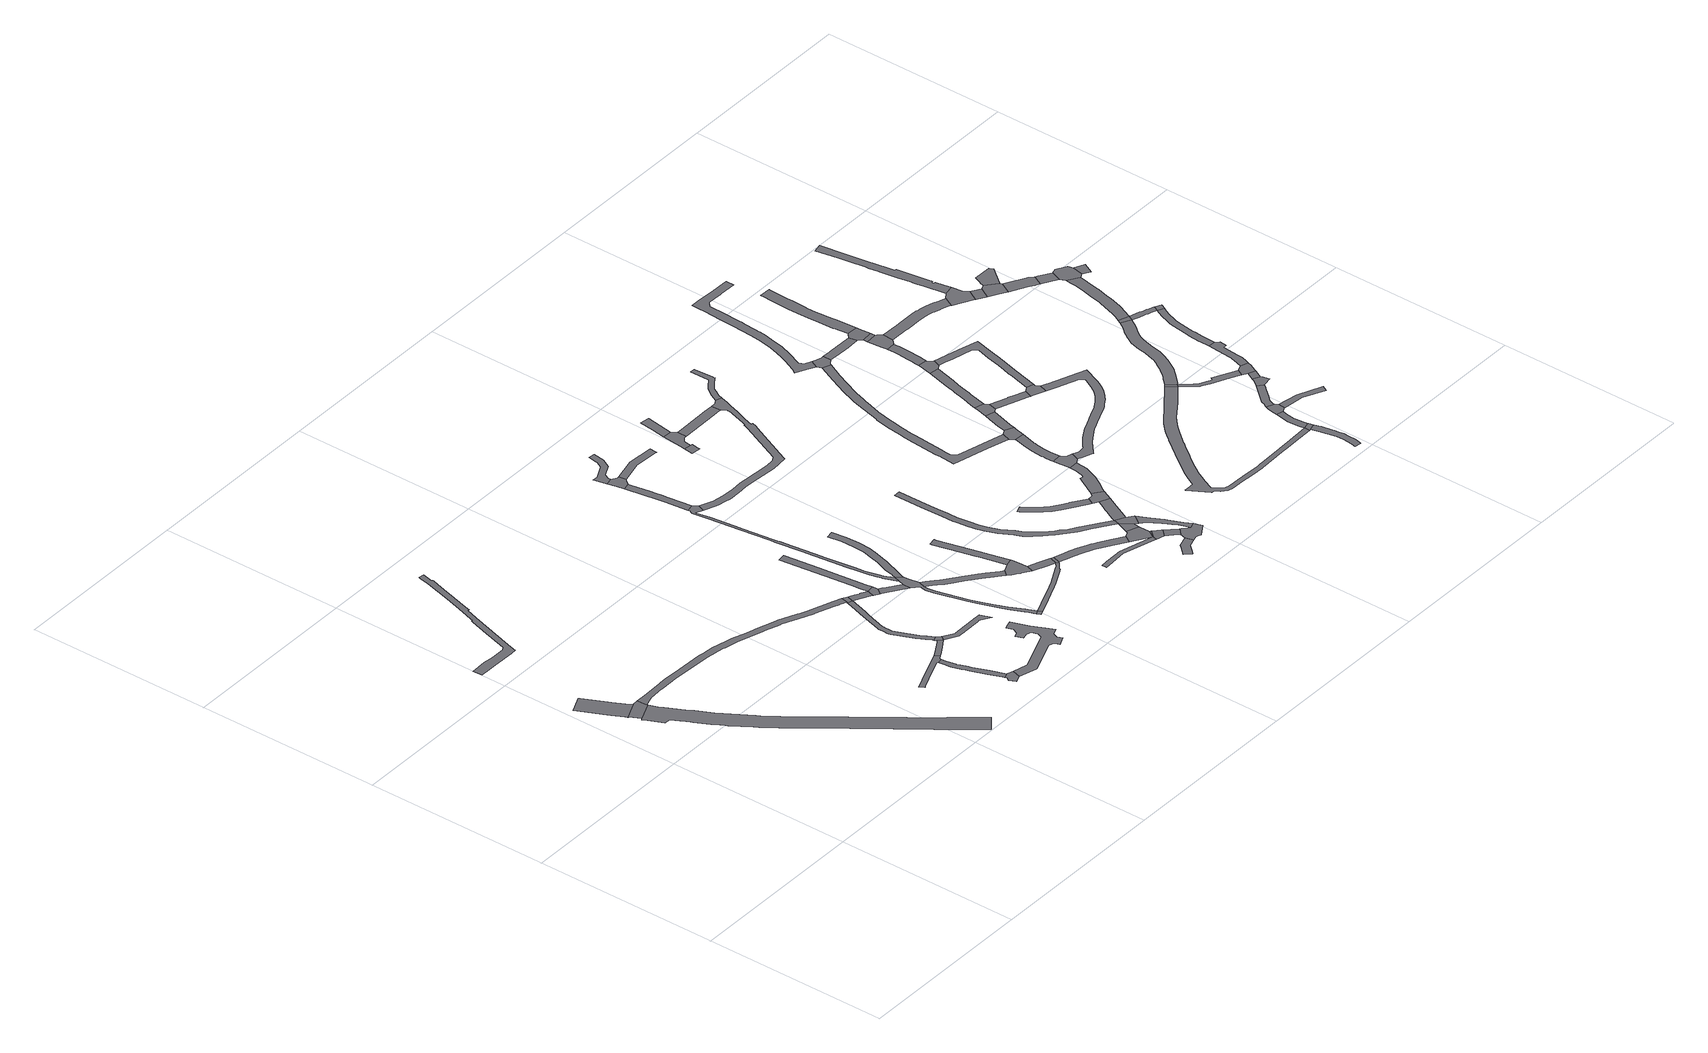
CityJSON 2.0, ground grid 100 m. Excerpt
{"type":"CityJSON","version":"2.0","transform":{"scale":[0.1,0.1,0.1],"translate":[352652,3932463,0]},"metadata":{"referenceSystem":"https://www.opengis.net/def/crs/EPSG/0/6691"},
"CityObjects":{
"road1":{"type":"Road","attributes":{"function":"3","RoadStructureAttribute.sectionType":"1"},"geometry":[{"type":"MultiSurface","lod":"1","boundaries":[[[0,1,2,3,4,5,6,7,8,9,10,11]]]}]},
"road2":{"type":"Road","geometry":[{"type":"MultiSurface","lod":"1","boundaries":[[[12,13,14,15,16,17,18,0,11]]]}]},
"road3":{"type":"Road","attributes":{"function":"3","RoadStructureAttribute.sectionType":"1"},"geometry":[{"type":"MultiSurface","lod":"1","boundaries":[[[19,20,21,22,23,24,25,26,27,28,29,30,31,32,33,34,35,36,37,38,39,40,41,42,15,14,43,44,45,46,47,48,49,50,51,52,53,54,55,56,57,58,59,60,61,62,63,64,65,66,67,68,69,70]]]}]},
"road4":{"type":"Road","attributes":{"RoadStructureAttribute.sectionType":"1"},"geometry":[{"type":"MultiSurface","lod":"1","boundaries":[[[71,72,73,74,75,76,77,78,79,80,81,82,83,84,85,86,87,88,89,90,91,92,93,94,95,96,97,98,99,100,101,102,103,104,105,106,107]]]}]},
"road5":{"type":"Road","attributes":{"RoadStructureAttribute.sectionType":"1"},"geometry":[{"type":"MultiSurface","lod":"1","boundaries":[[[108,109,110,111,112,113,114,115,116,117,118,119,120,121,122,123,124,125,126,127,128,129,130,131,17,16,132,133,134,135,136,137,138,139,140,141,142,143,144,145,146,147,148,149,150,151,152,153,154,155,156,157,158]]]}]},
"road6":{"type":"Road","attributes":{"RoadStructureAttribute.sectionType":"1"},"geometry":[{"type":"MultiSurface","lod":"1","boundaries":[[[159,160,161,162,163,164,165,166,167,168,169,170,171,172,173,174]]]}]},
"road7":{"type":"Road","attributes":{"RoadStructureAttribute.sectionType":"1"},"geometry":[{"type":"MultiSurface","lod":"1","boundaries":[[[173,175,176,177,178,179,180,181,182,183,184,185,186,187,188,189,190,191,174]]]}]},
"road8":{"type":"Road","geometry":[{"type":"MultiSurface","lod":"1","boundaries":[[[192,184,183,193,194,195,196,197]]]}]},
"road9":{"type":"Road","geometry":[{"type":"MultiSurface","lod":"1","boundaries":[[[198,199,200,161,160,201,202,203,204,205]]]}]},
"road10":{"type":"Road","geometry":[{"type":"MultiSurface","lod":"1","boundaries":[[[206,207,208,205,204,209]]]}]},
"road11":{"type":"Road","attributes":{"RoadStructureAttribute.sectionType":"1"},"geometry":[{"type":"MultiSurface","lod":"1","boundaries":[[[210,211,212,213,214,215,216,217,218,219,220,221,222,223,224,225,226,227,228,229,230,231,232,233,234,235,236,207,206,237,238,239,240,241,242,243,244,245,246,247,248,249,250,251,217,252,253,254]]]}]},
"road12":{"type":"Road","attributes":{"RoadStructureAttribute.sectionType":"1"},"geometry":[{"type":"MultiSurface","lod":"1","boundaries":[[[196,255,256,257,258,259,260,261,262,263,264,265,266,267,268,269,270,271,272,273,274,275,276,277,278,197]]]}]},
"road13":{"type":"Road","attributes":{"RoadStructureAttribute.sectionType":"1"},"geometry":[{"type":"MultiSurface","lod":"1","boundaries":[[[204,279,280,281,282,283,284,285,286,287,288,289,290,291,209]]]}]},
"road14":{"type":"Road","geometry":[{"type":"MultiSurface","lod":"1","boundaries":[[[216,108,158,218,217]]]}]},
"road15":{"type":"Road","geometry":[{"type":"MultiSurface","lod":"1","boundaries":[[[292,293,294,295,210,254]]]}]},
"road16":{"type":"Road","geometry":[{"type":"MultiSurface","lod":"1","boundaries":[[[296,297,298,299,300,301,294,293]]]}]},
"road17":{"type":"Road","attributes":{"RoadStructureAttribute.sectionType":"1"},"geometry":[{"type":"MultiSurface","lod":"1","boundaries":[[[295,302,303,304,305,306,307,308,309,310,311,210]]]}]},
"road18":{"type":"Road","geometry":[{"type":"MultiSurface","lod":"1","boundaries":[[[312,313,314,315,316,317]]]}]},
"road19":{"type":"Road","attributes":{"RoadStructureAttribute.sectionType":"1"},"geometry":[{"type":"MultiSurface","lod":"1","boundaries":[[[318,319,320,321,322,323,299,298,324,325,326,327,328,329,330,331,332,333,334,312,317,335,336,337,338,339,340,341,342,343,344,345,346]]]}]},
"road20":{"type":"Road","attributes":{"RoadStructureAttribute.sectionType":"1"},"geometry":[{"type":"MultiSurface","lod":"1","boundaries":[[[347,348,349,350,351,352,353,354,355,356,357,358,359,360,361,362,363,364,365,366,367,368,369,370,322,321,371,372,373,374,375,376,377,378,379,380,381,382,383,384,385,386,387,388,389,390,391,392,393,394,395]]]}]},
"road21":{"type":"Road","attributes":{"RoadStructureAttribute.sectionType":"1"},"geometry":[{"type":"MultiSurface","lod":"1","boundaries":[[[345,396,397,398,399,400,401,402,403,404,405,406,407,408,409,410,411,412,413,414,415,346]]]}]},
"road22":{"type":"Road","attributes":{"RoadStructureAttribute.sectionType":"1"},"geometry":[{"type":"MultiSurface","lod":"1","boundaries":[[[320,416,417,418,419,420,421,422,423,424,425,426,427,428,429,430,431,432,433,434,435,436,437,438,439,440,321]]]}]},
"road23":{"type":"Road","geometry":[{"type":"MultiSurface","lod":"1","boundaries":[[[441,442,443,348,347,444,445,446,447,448,449,450,451]]]}]},
"road24":{"type":"Road","attributes":{"RoadStructureAttribute.sectionType":"1"},"geometry":[{"type":"MultiSurface","lod":"1","boundaries":[[[452,453,454,455,456,317,316,457,458,459,460,461,462,463,464,465,466]]]}]},
"road25":{"type":"Road","geometry":[{"type":"MultiSurface","lod":"1","boundaries":[[[467,451,450,468,469,470,471,472,473]]]}]},
"road26":{"type":"Road","geometry":[{"type":"MultiSurface","lod":"1","boundaries":[[[474,475,476,477,478,479,480,406,405,481,482,483,484,485]]]}]},
"road27":{"type":"Road","attributes":{"RoadStructureAttribute.sectionType":"1"},"geometry":[{"type":"MultiSurface","lod":"1","boundaries":[[[472,486,487,488,489,490,491,492,493,494,495,496,497,498,473]]]}]},
"road28":{"type":"Road","attributes":{"RoadStructureAttribute.sectionType":"1"},"geometry":[{"type":"MultiSurface","lod":"1","boundaries":[[[499,500,501,502,503,504,505,506,507,508,509,480,479]]]}]},
"road29":{"type":"Road","attributes":{"RoadStructureAttribute.sectionType":"1"},"geometry":[{"type":"MultiSurface","lod":"1","boundaries":[[[510,511,512,474,485,513,466]]]}]},
"road30":{"type":"Road","attributes":{"RoadStructureAttribute.sectionType":"1"},"geometry":[{"type":"MultiSurface","lod":"1","boundaries":[[[514,515,516,517,518,519,470,469]]]}]},
"road31":{"type":"Road","geometry":[{"type":"MultiSurface","lod":"1","boundaries":[[[465,520,521,510,466]]]}]},
"road32":{"type":"Road","attributes":{"RoadStructureAttribute.sectionType":"1"},"geometry":[{"type":"MultiSurface","lod":"1","boundaries":[[[522,523,524,525,526,527,528,529,521,520,530,531,532,533,534,535,536,537,538,539,540]]]}]},
"road33":{"type":"Road","attributes":{"RoadStructureAttribute.sectionType":"1"},"geometry":[{"type":"MultiSurface","lod":"1","boundaries":[[[541,542,543,544,545,546,547,548,549,550]]]}]},
"road34":{"type":"Road","attributes":{"RoadStructureAttribute.sectionType":"1"},"geometry":[{"type":"MultiSurface","lod":"1","boundaries":[[[394,551,552,553,554,555,556,557,558,559,560,561,562,563,564,565,566,567,568,569,570,571,572,573,574,575,576,577,578,579,580,581,582,583,584,585,586,587,588,589,590,591,592,593,594,595,596,395]]]}]},
"road35":{"type":"Road","attributes":{"RoadStructureAttribute.sectionType":"1"},"geometry":[{"type":"MultiSurface","lod":"1","boundaries":[[[597,598,599,600,601,602]]]}]},
"road36":{"type":"Road","geometry":[{"type":"MultiSurface","lod":"1","boundaries":[[[603,604,605,606,602,601,607,608,609,610]]]}]},
"road37":{"type":"Road","attributes":{"RoadStructureAttribute.sectionType":"1"},"geometry":[{"type":"MultiSurface","lod":"1","boundaries":[[[611,612,613,614,615,616,617,618,619,620,621,622,623,624,625,626,627,628,629,630,631,632,633,634,635,636,637,638,639,640,641,642,643,644,645,646,647,648,649,650,651,652,653,654,655,656,657]]]}]},
"road38":{"type":"Road","attributes":{"RoadStructureAttribute.sectionType":"1"},"geometry":[{"type":"MultiSurface","lod":"1","boundaries":[[[658,659,660,605,604]]]}]},
"road39":{"type":"Road","geometry":[{"type":"MultiSurface","lod":"1","boundaries":[[[539,661,542,662,663,664,665,540]]]}]},
"road40":{"type":"Road","attributes":{"RoadStructureAttribute.sectionType":"1"},"geometry":[{"type":"MultiSurface","lod":"1","boundaries":[[[666,667,668,669,670,671,672,673,674,675]]]}]},
"road41":{"type":"Road","attributes":{"RoadStructureAttribute.sectionType":"1"},"geometry":[{"type":"MultiSurface","lod":"1","boundaries":[[[676,662,542,541]]]}]},
"road42":{"type":"Road","geometry":[{"type":"MultiSurface","lod":"1","boundaries":[[[550,677,678,679,680,676,541]]]}]},
"road43":{"type":"Road","attributes":{"RoadStructureAttribute.sectionType":"1"},"geometry":[{"type":"MultiSurface","lod":"1","boundaries":[[[664,663,681,682,657]]]}]},
"road44":{"type":"Road","attributes":{"RoadStructureAttribute.sectionType":"1"},"geometry":[{"type":"MultiSurface","lod":"1","boundaries":[[[683,684,685,686,687,688,689,690,691,692,693,694,695,696,697,698,699,700,701,702,703]]]}]},
"road45":{"type":"Road","attributes":{"RoadStructureAttribute.sectionType":"1"},"geometry":[{"type":"MultiSurface","lod":"1","boundaries":[[[677,704,705,706,678]]]}]},
"road46":{"type":"Road","geometry":[{"type":"MultiSurface","lod":"1","boundaries":[[[611,657,682,707,708,709]]]}]},
"road47":{"type":"Road","geometry":[{"type":"MultiSurface","lod":"1","boundaries":[[[710,711,578,577,712,713,603,610]]]}]},
"road48":{"type":"Road","geometry":[{"type":"MultiSurface","lod":"1","boundaries":[[[714,715,716,717,718,719,720,706,705,670,669,721,722,723]]]}]},
"road49":{"type":"Road","attributes":{"RoadStructureAttribute.sectionType":"1"},"geometry":[{"type":"MultiSurface","lod":"1","boundaries":[[[715,724,725,726,727,708,707,728,729,730,731,732,733,734,735,736,737,716]]]}]},
"road50":{"type":"Road","attributes":{"RoadStructureAttribute.sectionType":"7"},"geometry":[{"type":"MultiSurface","lod":"1","boundaries":[[[738,739,740,741,742,743,744,745,746,611,709]]]}]},
"road51":{"type":"Road","geometry":[{"type":"MultiSurface","lod":"1","boundaries":[[[747,748,749,750,703,702,741,740]]]}]},
"road52":{"type":"Road","attributes":{"RoadStructureAttribute.sectionType":"1"},"geometry":[{"type":"MultiSurface","lod":"1","boundaries":[[[751,752,753,754,755,756,757,758,748,747,759,760,761,762,763,764,765]]]}]},
"road53":{"type":"Road","attributes":{"RoadStructureAttribute.sectionType":"1"},"geometry":[{"type":"MultiSurface","lod":"1","boundaries":[[[766,767,768,769,770,771,772,574,573,773,774,775,776,777,778,779,780,781,782]]]}]},
"road54":{"type":"Road","geometry":[{"type":"MultiSurface","lod":"1","boundaries":[[[783,784,785,786,787,788,765,764,789,790]]]}]},
"road55":{"type":"Road","attributes":{"RoadStructureAttribute.sectionType":"1"},"geometry":[{"type":"MultiSurface","lod":"1","boundaries":[[[791,792,793,794,795,796,797,798,799,800,801,786,785,802,803,804,805,806,807,808,809,810,811,812,813,814]]]}]},
"road56":{"type":"Road","attributes":{"RoadStructureAttribute.sectionType":"1"},"geometry":[{"type":"MultiSurface","lod":"1","boundaries":[[[815,816,817,818,819,820,821,822,823,824,825,826,827,828,829,830,831,832,833,834,835,836,837,838,839,840,841,842,843,844,845,846,847,848,849,850,851,852,853,854,855,856]]]}]},
"road57":{"type":"Road","geometry":[{"type":"MultiSurface","lod":"1","boundaries":[[[813,857,858,859,860,861,834,833,814]]]}]},
"road58":{"type":"Road","attributes":{"RoadStructureAttribute.sectionType":"1"},"geometry":[{"type":"MultiSurface","lod":"1","boundaries":[[[862,863,864,865,866,867,860,859]]]}]},
"road59":{"type":"Road","geometry":[{"type":"MultiSurface","lod":"1","boundaries":[[[868,869,865,864,870,871,872]]]}]},
"road60":{"type":"Road","geometry":[{"type":"MultiSurface","lod":"1","boundaries":[[[855,873,874,875,876,877,878,879,856]]]}]},
"road61":{"type":"Road","attributes":{"RoadStructureAttribute.sectionType":"1"},"geometry":[{"type":"MultiSurface","lod":"1","boundaries":[[[880,881,882,883,884,885,886,887,888,889,890,891,892,893,868,872]]]}]},
"road62":{"type":"Road","attributes":{"RoadStructureAttribute.sectionType":"1"},"geometry":[{"type":"MultiSurface","lod":"1","boundaries":[[[870,894,895,896,897,898,899,900,901,902,903,871]]]}]},
"road63":{"type":"Road","attributes":{"RoadStructureAttribute.sectionType":"1"},"geometry":[{"type":"MultiSurface","lod":"1","boundaries":[[[789,904,905,906,907,908,909,910,911,912,913,914,915,916,917,918,919,920,921,922,923,924,925,926,927,928,929,930,931,932,933,934,935,936,937,938,939,940,941,942,943,944,945,946,947,948,949,950,951,952,953,954,955,956,957,958,959,960,961,962,963,964,965,966,967,968,969,790]]]}]},
"road64":{"type":"Road","attributes":{"RoadStructureAttribute.sectionType":"1"},"geometry":[{"type":"MultiSurface","lod":"1","boundaries":[[[970,971,972,973,974,975,976,977,978,979,980,981,982,983,984,985,986,987,988,989,990,991,992,993,994,995,996,997,998,999,1000,1001,1002,1003,1004,1005,1006,1007,1008,1009,1010,1011,1012,1013,1014,1015,1016,1017,1018,1019,1020,1021,1022,1023,1024,1025,1026,1027,1028,1029,1030,1031,1032,1033,1034,1035,1036,1037,1038,1039,1040]]]}]},
"road65":{"type":"Road","attributes":{"RoadStructureAttribute.sectionType":"1"},"geometry":[{"type":"MultiSurface","lod":"1","boundaries":[[[1041,1042,1043,875,874,1044,1045,1046,1047]]]}]},
"road66":{"type":"Road","attributes":{"RoadStructureAttribute.sectionType":"1"},"geometry":[{"type":"MultiSurface","lod":"1","boundaries":[[[1048,1049,1050,1051,1052,1053,1054,1055,1056,1057,1058,1059,1060,1061,1062,1063,1064,1065,1066,1067,1068,1069,1070,1071,879,878,1072,1073,1074,1075,1076,1077,1078,1079,1080,1081,1082,1083,1084,1085,1086,1087,1088,1089,1090,1091]]]}]},
"road67":{"type":"Road","geometry":[{"type":"MultiSurface","lod":"1","boundaries":[[[936,1092,1093,1094,899,898,1095,1096,937]]]}]},
"road68":{"type":"Road","geometry":[{"type":"MultiSurface","lod":"1","boundaries":[[[1097,1098,1099,1100,887,886,1101,1102]]]}]},
"road69":{"type":"Road","attributes":{"RoadStructureAttribute.sectionType":"1"},"geometry":[{"type":"MultiSurface","lod":"1","boundaries":[[[1103,1104,1105,1106,1107,1108,1099,1098,1109,1110,1111,1112,1113,1114,1115]]]}]},
"road70":{"type":"Road","attributes":{"RoadStructureAttribute.sectionType":"1"},"geometry":[{"type":"MultiSurface","lod":"1","boundaries":[[[1116,1117,1118,1119,1120,1121,1122,1123,1124,1125,1102,1101,1126,1127,1128,1129,1130,1131,1132,1133,1134,1135,1094,1093]]]}]},
"road71":{"type":"Road","geometry":[{"type":"MultiSurface","lod":"1","boundaries":[[[1114,1136,1137,1138,1139,1140,1141,1142,1143,1115]]]}]},
"road72":{"type":"Road","attributes":{"RoadStructureAttribute.sectionType":"1"},"geometry":[{"type":"MultiSurface","lod":"1","boundaries":[[[1140,1139,1144,1145]]]}]},
"road73":{"type":"Road","geometry":[{"type":"MultiSurface","lod":"1","boundaries":[[[1145,1144,1146,1147,1148,1041,1047]]]}]},
"road74":{"type":"Road","attributes":{"RoadStructureAttribute.sectionType":"1"},"geometry":[{"type":"MultiSurface","lod":"1","boundaries":[[[1149,1150,1151,1152,1153,1154,1155,1156,1157,1158,1159,1160,1161,1162,1163,1164,1165,1166,1167]]]}]},
"road75":{"type":"Road","attributes":{"RoadStructureAttribute.sectionType":"1"},"geometry":[{"type":"MultiSurface","lod":"1","boundaries":[[[1168,1169,1170,1171,1172,1173,1174,1175,1176,1177,1178,1148,1147,1179,1180,1181,1182,1183,1184,1185,1186,1187,1188,1189,1190]]]}]},
"road76":{"type":"Road","geometry":[{"type":"MultiSurface","lod":"1","boundaries":[[[1039,1149,1167,1191,1040]]]}]},
"road77":{"type":"Road","attributes":{"RoadStructureAttribute.sectionType":"1"},"geometry":[{"type":"MultiSurface","lod":"1","boundaries":[[[1192,1193,1040,1191,1194,1195,1196,1197,1198,1199,1200]]]}]},
"road78":{"type":"Road","geometry":[{"type":"MultiSurface","lod":"1","boundaries":[[[1000,1201,1202,1203,1204,1001]]]}]},
"road79":{"type":"Road","geometry":[{"type":"MultiSurface","lod":"1","boundaries":[[[1199,1205,1206,1207,1208,1209,1210,1211,1200]]]}]},
"road80":{"type":"Road","attributes":{"RoadStructureAttribute.sectionType":"1"},"geometry":[{"type":"MultiSurface","lod":"1","boundaries":[[[1212,1213,1214,1215,1216,1217,1218,1219,1220,1221,1222,1137,1136,1223,1224,1225,1226,1227,1228,1229,1230,1231,1232,1233,1234,1235]]]}]},
"road81":{"type":"Road","attributes":{"RoadStructureAttribute.sectionType":"1"},"geometry":[{"type":"MultiSurface","lod":"1","boundaries":[[[1208,1236,1237,1238,1239,1240,1241,1242,1243,1244,1245,1246,1247,1209]]]}]},
"road82":{"type":"Road","attributes":{"RoadStructureAttribute.sectionType":"1"},"geometry":[{"type":"MultiSurface","lod":"1","boundaries":[[[1201,1248,1249,1250,1251,1252,1253,1254,1255,1256,1257,1258,1259,1202]]]}]},
"road83":{"type":"Road","attributes":{"RoadStructureAttribute.sectionType":"1"},"geometry":[{"type":"MultiSurface","lod":"1","boundaries":[[[1260,1261,1262,1263,1207,1206]]]}]},
"road84":{"type":"Road","geometry":[{"type":"MultiSurface","lod":"1","boundaries":[[[1264,1265,1266,1242,1241,1267,1268,1269,1270]]]}]},
"road85":{"type":"Road","attributes":{"RoadStructureAttribute.sectionType":"1"},"geometry":[{"type":"MultiSurface","lod":"1","boundaries":[[[1271,1272,1273,1274,1275,1276,1277,1278,1279,1280,1281,1282,1283,1284,1285,1286,1287,1288,1289,1290,1291,1292,1293,1294,1295,1296,1297,1298,1299,1300,1301,1302,1303,1304,1305,1306,1307,1308,1309,1310,1311,1312,1313,1314,1315,1316,1317,1318,1203,1202]]]}]},
"road86":{"type":"Road","attributes":{"RoadStructureAttribute.sectionType":"1"},"geometry":[{"type":"MultiSurface","lod":"1","boundaries":[[[1319,1264,1270,1320,1321]]]}]},
"road87":{"type":"Road","geometry":[{"type":"MultiSurface","lod":"1","boundaries":[[[1322,1323,1324,1325,1326,1253,1252,1319,1321]]]}]},
"road88":{"type":"Road","geometry":[{"type":"MultiSurface","lod":"1","boundaries":[[[1234,1327,1328,1329,1330,1331,1332,1235]]]}]},
"road89":{"type":"Road","geometry":[{"type":"MultiSurface","lod":"1","boundaries":[[[1333,1334,1335,1326,1325,1336,1337,1338,1339,1340,1341,1342,1343,1344]]]}]},
"road90":{"type":"Road","attributes":{"RoadStructureAttribute.sectionType":"1"},"geometry":[{"type":"MultiSurface","lod":"1","boundaries":[[[1345,1346,1329,1328,1347,1348]]]}]},
"road91":{"type":"Road","attributes":{"RoadStructureAttribute.sectionType":"1"},"geometry":[{"type":"MultiSurface","lod":"1","boundaries":[[[1349,1350,1351,1352,1353,1354,1355,1356,1357,1358,1359,1360,1332,1331,1361,1362,1363,1364,1365,1366,1367,1368,1369,1370,1371,1372,1373,1374]]]}]},
"road92":{"type":"Road","geometry":[{"type":"MultiSurface","lod":"1","boundaries":[[[1375,1376,1377,1378,1379,1380,1345,1348]]]}]},
"road93":{"type":"Road","geometry":[{"type":"MultiSurface","lod":"1","boundaries":[[[1381,1295,1294,1382]]]}]},
"road94":{"type":"Road","attributes":{"RoadStructureAttribute.sectionType":"1"},"geometry":[{"type":"MultiSurface","lod":"1","boundaries":[[[1383,1384,1385,1386,1387,1388,1389,1390,1391,1343,1342,1392,1393,1394,1395,1396,1397,1398,1399,1400,1401,1402,1403,1404,1405,1406,1407]]]}]},
"road95":{"type":"Road","attributes":{"RoadStructureAttribute.sectionType":"1"},"geometry":[{"type":"MultiSurface","lod":"1","boundaries":[[[1408,1409,1410,1411,1412,1413,1380,1379]]]}]},
"road96":{"type":"Road","attributes":{"RoadStructureAttribute.sectionType":"1"},"geometry":[{"type":"MultiSurface","lod":"1","boundaries":[[[1294,1414,1415,1416,1417,1418,1419,1407,1420,1421,1422,1423,1424,1425,1426,1382]]]}]},
"road97":{"type":"Road","attributes":{"RoadStructureAttribute.sectionType":"7"},"geometry":[{"type":"MultiSurface","lod":"1","boundaries":[[[1427,1428,1429,1430,1431,1432,1378,1377,1433,1434,1435,1436,1437,1438,1439]]]}]},
"road98":{"type":"Road","attributes":{"RoadStructureAttribute.sectionType":"1"},"geometry":[{"type":"MultiSurface","lod":"1","boundaries":[[[1440,1441,1442,1443,1444,1445,1446,1447,1448,1449,1381,1382,1450,1451,1452,1453,1454,1455,1456,1457,1458,1459,1460]]]}]},
"road99":{"type":"Road","geometry":[{"type":"MultiSurface","lod":"1","boundaries":[[[1420,1407,1406,1461]]]}]},
"road100":{"type":"Road","attributes":{"RoadStructureAttribute.sectionType":"1"},"geometry":[{"type":"MultiSurface","lod":"1","boundaries":[[[1462,1463,1427,1439,1464]]]}]},
"road101":{"type":"Road","geometry":[{"type":"MultiSurface","lod":"1","boundaries":[[[1440,1460,1465,1466,1467,1468,1462,1464]]]}]},
"road102":{"type":"Road","geometry":[{"type":"MultiSurface","lod":"1","boundaries":[[[1465,1469,1470,1466]]]}]}
},
"vertices":[
[256,1440,0],[249,1451,0],[207,1530,0],[199,1545,0],[173,1596,0],[140,1665,0],[137,1671,0],[46,1630,0],[118,1484,0],[127,1467,0],[157,1408,0],[161,1398,0],
[163,1393,0],[169,1394,0],[194,1341,0],[294,1383,0],[292,1388,0],[290,1441,0],[260,1440,0],
[1187,86,0],[1155,126,0],[1116,174,0],[1078,222,0],[1076,225,0],[1029,284,0],[961,373,0],[870,492,0],[837,534,0],[796,589,0],[736,668,0],[698,719,0],[693,725,0],[604,842,0],[550,917,0],[539,936,0],[458,1068,0],[438,1101,0],[393,1186,0],[382,1206,0],[354,1258,0],[325,1312,0],[324,1313,0],[313,1338,0],[186,1334,0],[191,1323,0],[234,1233,0],[259,1231,0],[265,1230,0],[289,1187,0],[302,1163,0],[312,1144,0],[318,1133,0],[357,1058,0],[368,1038,0],[377,1020,0],[391,997,0],[396,987,0],[462,887,0],[475,866,0],[479,861,0],[530,790,0],[584,718,0],[729,526,0],[852,364,0],[966,214,0],[999,170,0],[1035,124,0],[1081,65,0],[1092,52,0],[1129,4,0],[1204,63,0],
[433,2840,0],[432,2838,0],[419,2779,0],[400,2709,0],[374,2616,0],[352,2543,0],[323,2452,0],[320,2440,0],[313,2440,0],[309,2428,0],[277,2325,0],[237,2195,0],[221,2183,0],[145,2185,0],[92,2191,0],[72,2191,0],[71,2191,0],[3,2189,0],[6,2137,0],[63,2137,0],[109,2137,0],[227,2135,0],[254,2135,0],[272,2194,0],[338,2415,0],[347,2444,0],[367,2507,0],[375,2503,0],[384,2533,0],[408,2618,0],[431,2698,0],[452,2770,0],[453,2775,0],[454,2780,0],[448,2782,0],[461,2840,0],[434,2846,0],
[1517,1195,0],[1473,1211,0],[1342,1258,0],[1305,1274,0],[1294,1279,0],[1200,1322,0],[1177,1329,0],[1093,1357,0],[1030,1375,0],[951,1401,0],[934,1405,0],[871,1418,0],[840,1426,0],[814,1429,0],[807,1430,0],[783,1433,0],[752,1437,0],[572,1444,0],[564,1444,0],[534,1446,0],[507,1446,0],[472,1446,0],[465,1446,0],[362,1443,0],[348,1404,0],[410,1410,0],[432,1410,0],[437,1410,0],[503,1411,0],[536,1410,0],[653,1404,0],[762,1399,0],[798,1394,0],[820,1391,0],[831,1390,0],[870,1381,0],[874,1380,0],[944,1364,0],[1005,1345,0],[1081,1323,0],[1096,1317,0],[1177,1290,0],[1186,1288,0],[1295,1238,0],[1343,1219,0],[1344,1219,0],[1445,1182,0],[1470,1173,0],[1473,1172,0],[1492,1164,0],[1509,1158,0],
[1424,541,0],[1440,551,0],[1427,575,0],[1388,560,0],[1382,558,0],[1308,528,0],[1275,515,0],[1198,482,0],[1187,478,0],[1202,454,0],[1207,456,0],[1264,482,0],[1389,532,0],[1393,533,0],[1394,526,0],[1422,531,0],
[1399,494,0],[1403,460,0],[1420,408,0],[1427,388,0],[1434,370,0],[1438,359,0],[1464,288,0],[1489,220,0],[1493,209,0],[1521,220,0],[1492,298,0],[1462,380,0],[1455,398,0],[1442,435,0],[1436,452,0],[1435,454,0],[1424,507,0],
[1526,218,0],[1497,199,0],[1487,181,0],[1502,146,0],[1542,162,0],[1555,210,0],
[1519,631,0],[1502,619,0],[1440,582,0],[1448,555,0],[1482,576,0],[1521,598,0],[1550,618,0],[1531,639,0],
[1547,661,0],[1523,650,0],[1525,645,0],[1566,641,0],
[1638,1131,0],[1607,1148,0],[1599,1153,0],[1597,1151,0],[1575,1163,0],[1559,1172,0],[1547,1178,0],[1534,1143,0],[1506,1152,0],[1503,1142,0],[1486,1087,0],[1475,1051,0],[1446,959,0],[1440,939,0],[1432,914,0],[1431,906,0],[1431,898,0],[1430,878,0],[1430,856,0],[1431,847,0],[1433,839,0],[1476,741,0],[1482,727,0],[1485,718,0],[1493,704,0],[1503,685,0],[1519,656,0],[1527,698,0],[1525,700,0],[1516,716,0],[1509,730,0],[1464,839,0],[1459,853,0],[1457,870,0],[1459,897,0],[1459,899,0],[1460,910,0],[1476,962,0],[1481,978,0],[1514,1080,0],[1516,1086,0],[1530,1128,0],[1548,1135,0],[1572,1123,0],[1625,1094,0],
[1638,135,0],[1819,207,0],[1847,198,0],[1855,181,0],[1859,169,0],[1868,173,0],[1905,190,0],[1894,216,0],[1905,244,0],[1938,258,0],[1917,304,0],[1887,370,0],[1854,465,0],[1817,452,0],[1807,448,0],[1819,413,0],[1805,383,0],[1778,373,0],[1794,333,0],[1823,342,0],[1851,333,0],[1861,302,0],[1851,274,0],[1635,188,0],
[1620,579,0],[1663,580,0],[1665,580,0],[1762,582,0],[1769,582,0],[1773,583,0],[1830,548,0],[1811,610,0],[1769,609,0],[1750,609,0],[1664,609,0],[1653,609,0],[1626,608,0],
[1628,1092,0],[1657,1075,0],[1680,1110,0],[1677,1135,0],
[1663,1072,0],[1726,1029,0],[1779,993,0],[1779,1037,0],[1717,1083,0],[1698,1097,0],
[1675,1153,0],[1673,1170,0],[1648,1372,0],[1641,1425,0],[1617,1616,0],[1577,1611,0],[1626,1219,0],[1632,1171,0],[1634,1156,0],[1635,1151,0],
[1982,405,0],[1984,399,0],[1987,393,0],[1990,384,0],[2012,393,0],[2004,415,0],
[1827,1053,0],[1829,1061,0],[1827,1074,0],[1801,1101,0],[1788,1064,0],[1781,1041,0],[1815,963,0],[1810,926,0],[1816,884,0],[1861,714,0],[1880,661,0],[1916,557,0],[1917,557,0],[1932,520,0],[1959,457,0],[1967,438,0],[1976,418,0],[1984,459,0],[1979,469,0],[1942,545,0],[1937,557,0],[1924,582,0],[1923,586,0],[1897,659,0],[1876,718,0],[1831,887,0],[1826,926,0],[1828,951,0],[1840,988,0],
[1666,2194,0],[1626,2189,0],[1627,2178,0],[1622,2168,0],[1617,2158,0],[1618,2148,0],[1629,2070,0],[1652,1899,0],[1674,1736,0],[1677,1712,0],[1685,1647,0],[1687,1634,0],[1695,1571,0],[1702,1510,0],[1710,1449,0],[1726,1329,0],[1735,1270,0],[1743,1214,0],[1745,1208,0],[1754,1170,0],[1754,1169,0],[1759,1148,0],[1760,1143,0],[1764,1131,0],[1781,1138,0],[1777,1146,0],[1777,1147,0],[1776,1152,0],[1772,1169,0],[1763,1210,0],[1754,1248,0],[1751,1267,0],[1746,1305,0],[1742,1330,0],[1726,1450,0],[1718,1509,0],[1710,1569,0],[1707,1594,0],[1706,1599,0],[1702,1631,0],[1693,1700,0],[1691,1712,0],[1688,1736,0],[1666,1897,0],[1664,1910,0],[1644,2070,0],[1631,2149,0],[1669,2134,0],[1684,2170,0],
[1834,946,0],[1857,926,0],[1893,894,0],[1902,886,0],[1937,860,0],[1977,830,0],[2045,778,0],[2090,741,0],[2117,718,0],[2134,704,0],[2157,731,0],[2152,737,0],[2143,744,0],[2090,790,0],[2062,812,0],[2011,850,0],[1927,913,0],[1904,935,0],[1897,941,0],[1865,970,0],
[1829,1079,0],[1844,1123,0],[1845,1126,0],[1858,1157,0],[1862,1168,0],[1877,1211,0],[1882,1225,0],[1898,1282,0],[1910,1335,0],[1914,1401,0],[1912,1476,0],[1900,1552,0],[1860,1546,0],[1872,1473,0],[1874,1402,0],[1870,1340,0],[1859,1292,0],[1844,1237,0],[1820,1170,0],[1820,1169,0],[1819,1167,0],[1818,1163,0],[1813,1138,0],[1810,1126,0],[1808,1122,0],
[1578,2508,0],[1605,2347,0],[1610,2315,0],[1649,2326,0],[1646,2353,0],[1637,2403,0],[1636,2409,0],[1626,2467,0],[1624,2476,0],[1614,2532,0],[1575,2525,0],
[2333,563,0],[2314,554,0],[2217,504,0],[2184,490,0],[2060,438,0],[2061,413,0],[2143,448,0],[2200,472,0],[2226,483,0],[2313,529,0],[2326,536,0],[2329,542,0],[2340,551,0],[2363,571,0],[2353,582,0],
[1568,2566,0],[1633,2560,0],[1642,2566,0],[1633,2605,0],[1625,2603,0],[1597,2622,0],[1558,2614,0],
[2250,672,0],[2249,679,0],[2248,704,0],[2245,741,0],[2245,748,0],[2242,761,0],[2203,752,0],[2153,687,0],[2181,667,0],[2189,661,0],[2192,659,0],[2236,629,0],
[1594,2637,0],[1607,2664,0],[1668,2695,0],[1685,2725,0],[1695,2743,0],[1696,2747,0],[1704,2805,0],[1671,2810,0],[1664,2761,0],[1662,2754,0],[1643,2720,0],[1570,2683,0],[1543,2686,0],
[2226,829,0],[2211,894,0],[2195,959,0],[2152,1129,0],[2152,1143,0],[2112,1138,0],[2112,1125,0],[2148,981,0],[2164,918,0],[2172,884,0],[2193,795,0],
[2368,625,0],[2366,625,0],[2315,647,0],[2312,599,0],
[1763,2596,0],[1894,2587,0],[1897,2587,0],[1897,2594,0],[1899,2627,0],[1760,2636,0],
[2368,576,0],[2383,619,0],
[2660,495,0],[2601,530,0],[2579,542,0],[2574,545,0],[2553,556,0],[2511,575,0],[2466,591,0],[2440,599,0],[2375,574,0],[2426,556,0],[2452,547,0],[2494,532,0],[2533,515,0],[2555,503,0],[2557,502,0],[2578,490,0],[2636,456,0],[2696,417,0],[2721,456,0],
[2796,354,0],[2795,355,0],[2609,406,0],[2509,402,0],[2472,400,0],[2473,375,0],[2498,376,0],[2606,381,0],[2761,338,0],[2789,330,0],
[1735,2106,0],[1748,2104,0],[1787,2095,0],[1821,2088,0],[1885,2088,0],[1936,2090,0],[1946,2090,0],[2021,2085,0],[2133,2077,0],[2224,2084,0],[2227,2093,0],[2323,2305,0],[2346,2354,0],[2354,2378,0],[2344,2378,0],[2362,2432,0],[2385,2497,0],[2391,2514,0],[2396,2527,0],[2399,2538,0],[2410,2570,0],[2412,2576,0],[2424,2615,0],[2391,2626,0],[2373,2614,0],[2366,2610,0],[2343,2610,0],[2344,2559,0],[2361,2530,0],[2360,2525,0],[2364,2524,0],[2328,2414,0],[2321,2395,0],[2315,2396,0],[2314,2391,0],[2308,2369,0],[2204,2139,0],[2179,2121,0],[2133,2118,0],[1984,2128,0],[1947,2131,0],[1884,2128,0],[1814,2130,0],[1786,2136,0],[1753,2142,0],[1749,2143,0],
[1993,2453,0],[2042,2447,0],[2044,2458,0],[2048,2496,0],[2039,2497,0],[1999,2502,0],
[2082,2608,0],[2060,2632,0],[2015,2637,0],[2002,2526,0],[2038,2497,0],[2043,2538,0],[2066,2557,0],[2082,2558,0],
[2787,578,0],[2754,600,0],[2634,679,0],[2599,701,0],[2570,728,0],[2562,734,0],[2552,741,0],[2510,783,0],[2481,816,0],[2465,839,0],[2457,851,0],[2439,891,0],[2402,953,0],[2381,1013,0],[2369,1051,0],[2363,1098,0],[2354,1162,0],[2354,1163,0],[2353,1226,0],[2352,1282,0],[2350,1349,0],[2346,1504,0],[2311,1503,0],[2315,1348,0],[2318,1226,0],[2319,1163,0],[2319,1160,0],[2328,1098,0],[2329,1093,0],[2335,1043,0],[2348,1002,0],[2370,939,0],[2409,873,0],[2414,861,0],[2419,849,0],[2424,839,0],[2426,834,0],[2452,796,0],[2484,763,0],[2521,727,0],[2525,722,0],[2568,687,0],[2611,654,0],[2620,648,0],[2666,620,0],[2775,550,0],[2778,547,0],
[2084,2782,0],[2034,2788,0],[2024,2711,0],
[2735,392,0],[2820,395,0],[2818,454,0],[2752,479,0],[2747,465,0],
[2816,139,0],[2817,140,0],[2850,176,0],[2895,190,0],[2882,232,0],[2879,231,0],[2822,213,0],[2811,200,0],[2771,157,0],[2804,126,0],
[2827,388,0],
[2833,318,0],[2867,352,0],[2864,355,0],[2848,369,0],
[2821,482,0],[2821,486,0],
[2770,827,0],[2767,829,0],[2726,854,0],[2693,878,0],[2670,898,0],[2647,922,0],[2619,957,0],[2599,990,0],[2595,988,0],[2564,977,0],[2570,965,0],[2601,920,0],[2625,892,0],[2637,878,0],[2666,849,0],[2700,823,0],[2732,802,0],[2752,789,0],[2811,749,0],[2829,739,0],[2849,776,0],
[2867,286,0],[2889,264,0],[2922,296,0],
[2838,473,0],[2874,523,0],[2839,549,0],
[2295,2559,0],[2320,2560,0],[2289,2609,0],[2113,2608,0],
[3012,228,0],[2994,271,0],[2965,262,0],[2967,254,0],[2959,259,0],[2951,268,0],[2930,289,0],[2920,198,0],[2931,196,0],[2946,187,0],
[2974,314,0],[2943,384,0],[2937,396,0],[2907,458,0],[2853,459,0],[2869,443,0],[2886,421,0],[2891,413,0],[2899,402,0],[2907,387,0],[2910,382,0],[2930,345,0],[2932,341,0],[2944,317,0],
[2846,565,0],[2883,640,0],[2911,698,0],[2860,723,0],[2840,684,0],[2828,662,0],[2821,649,0],[2804,616,0],[2794,594,0],
[2940,756,0],[2890,793,0],[2878,777,0],[2875,777,0],
[2987,983,0],[2986,959,0],[2982,939,0],[2976,918,0],[2970,904,0],[2952,908,0],[2943,891,0],[2890,794,0],[2948,770,0],[2971,805,0],[3002,858,0],[3014,881,0],[3031,932,0],[3039,996,0],[2988,996,0],
[2499,2750,0],[2480,2737,0],[2475,2734,0],[2450,2716,0],[2439,2708,0],[2410,2662,0],[2403,2649,0],[2431,2637,0],[2447,2667,0],[2456,2686,0],[2491,2712,0],[2522,2732,0],[2528,2736,0],[2527,2739,0],[2527,2750,0],[2523,2855,0],[2496,2855,0],
[3069,1059,0],[3048,1066,0],[3031,1091,0],[2980,1086,0],[2983,1054,0],[2988,1007,0],[3064,1012,0],[3080,1055,0],
[2995,1275,0],[2994,1271,0],[2987,1241,0],[2984,1219,0],[2982,1212,0],[2980,1190,0],[2979,1155,0],[2979,1154,0],[2979,1140,0],[2978,1134,0],[2978,1103,0],[3029,1147,0],[3029,1154,0],[3030,1172,0],[3031,1184,0],[3032,1196,0],[3036,1224,0],[3040,1243,0],[3041,1251,0],[3043,1259,0],[3043,1261,0],[3047,1278,0],[3061,1330,0],[3010,1335,0],
[2854,2296,0],[2810,2195,0],[2785,2127,0],[2778,2109,0],[2774,2092,0],[2734,1945,0],[2731,1937,0],[2717,1863,0],[2706,1783,0],[2700,1746,0],[2699,1724,0],[2686,1556,0],[2686,1537,0],[2686,1534,0],[2686,1533,0],[2679,1442,0],[2873,1392,0],[2891,1386,0],[2991,1360,0],[3005,1404,0],[2746,1471,0],[2727,1497,0],[2728,1522,0],[2729,1542,0],[2731,1559,0],[2745,1723,0],[2746,1747,0],[2755,1806,0],[2755,1807,0],[2766,1875,0],[2777,1928,0],[2780,1942,0],[2786,1972,0],[2812,2059,0],[2814,2065,0],[2820,2086,0],[2821,2087,0],[2840,2145,0],[2876,2231,0],[2904,2293,0],[2943,2373,0],[2901,2393,0],
[3075,1385,0],[3077,1390,0],[3079,1398,0],[3031,1419,0],[3027,1416,0],
[3087,1430,0],[3093,1453,0],[3119,1545,0],[3068,1559,0],[3059,1526,0],[3042,1462,0],
[3089,1639,0],[3085,1622,0],[3142,1558,0],[3151,1603,0],[3139,1626,0],
[2948,2384,0],[2973,2399,0],[2973,2444,0],[2961,2444,0],[2924,2455,0],[2910,2461,0],[2891,2419,0],
[3161,1718,0],[3166,1736,0],[3168,1743,0],[3185,1811,0],[3196,1851,0],[3222,1947,0],[3225,1962,0],[3176,1970,0],[3143,1850,0],[3139,1832,0],[3131,1799,0],[3128,1789,0],[3110,1719,0],[3097,1668,0],
[3157,1552,0],[3219,1529,0],[3284,1505,0],[3312,1494,0],[3320,1490,0],[3337,1533,0],[3315,1541,0],[3287,1552,0],[3247,1567,0],[3246,1568,0],
[3097,999,0],[3137,984,0],[3145,980,0],[3147,983,0],[3190,1021,0],[3206,1035,0],[3212,1039,0],[3238,1058,0],[3296,1094,0],[3330,1109,0],[3348,1117,0],[3358,1121,0],[3386,1133,0],[3392,1136,0],[3424,1150,0],[3425,1150,0],[3438,1155,0],[3456,1163,0],[3465,1169,0],[3481,1179,0],[3498,1191,0],[3517,1203,0],[3535,1218,0],[3536,1219,0],[3561,1247,0],[3579,1270,0],[3594,1291,0],[3607,1317,0],[3612,1326,0],[3646,1412,0],[3453,1488,0],[3444,1492,0],[3415,1503,0],[3399,1460,0],[3408,1457,0],[3453,1439,0],[3566,1396,0],[3580,1368,0],[3571,1345,0],[3557,1319,0],[3555,1314,0],[3543,1296,0],[3527,1276,0],[3505,1252,0],[3490,1239,0],[3488,1238,0],[3481,1233,0],[3473,1228,0],[3456,1216,0],[3441,1207,0],[3434,1203,0],[3420,1197,0],[3376,1178,0],[3375,1177,0],[3363,1172,0],[3340,1162,0],[3331,1158,0],[3314,1151,0],[3275,1134,0],[3213,1096,0],[3179,1070,0],[3161,1055,0],[3149,1044,0],[3138,1043,0],[3119,1041,0],[3113,1043,0],
[3796,326,0],[3610,319,0],[3559,317,0],[3540,316,0],[3432,322,0],[3334,324,0],[3314,331,0],[3301,341,0],[3293,349,0],[3270,385,0],[3294,439,0],[3306,464,0],[3319,488,0],[3327,503,0],[3342,528,0],[3367,563,0],[3398,606,0],[3405,614,0],[3453,678,0],[3467,697,0],[3471,701,0],[3480,714,0],[3516,759,0],[3519,762,0],[3521,765,0],[3545,793,0],[3565,814,0],[3566,815,0],[3609,853,0],[3701,919,0],[3801,997,0],[3765,1045,0],[3750,1034,0],[3643,953,0],[3544,878,0],[3535,870,0],[3518,855,0],[3504,841,0],[3480,814,0],[3470,802,0],[3448,773,0],[3447,772,0],[3342,629,0],[3312,590,0],[3288,554,0],[3269,523,0],[3246,480,0],[3237,464,0],[3185,464,0],[3180,464,0],[3181,462,0],[3225,383,0],[3241,355,0],[3244,355,0],[3259,355,0],[3273,327,0],[3301,306,0],[3327,299,0],[3351,298,0],[3403,296,0],[3431,294,0],[3468,292,0],[3540,289,0],[3546,289,0],[3589,290,0],[3716,295,0],[3721,295,0],[3744,296,0],[3806,299,0],[3911,302,0],[3910,330,0],
[3164,2443,0],[3024,2443,0],[3021,2443,0],[3005,2398,0],[3017,2398,0],[3104,2398,0],[3170,2399,0],
[3164,3168,0],[3047,3171,0],[2975,3173,0],[2916,3174,0],[2915,3138,0],[2913,3092,0],[2911,3052,0],[2908,3006,0],[2904,2933,0],[2900,2860,0],[2897,2820,0],[2897,2813,0],[2892,2768,0],[2890,2755,0],[2886,2733,0],[2878,2693,0],[2870,2661,0],[2860,2628,0],[2849,2597,0],[2836,2562,0],[2822,2530,0],[2804,2493,0],[2789,2468,0],[2844,2442,0],[2873,2478,0],[2862,2506,0],[2892,2579,0],[2915,2646,0],[2932,2720,0],[2939,2757,0],[2940,2760,0],[2940,2775,0],[2943,2798,0],[2943,2800,0],[2947,2829,0],[2950,2889,0],[2952,2909,0],[2953,2934,0],[2957,3018,0],[2961,3106,0],[2984,3127,0],[3067,3125,0],[3074,3125,0],[3162,3123,0],
[3400,1529,0],[3403,1537,0],[3365,1548,0],[3331,1486,0],[3346,1480,0],
[3256,2020,0],[3241,2044,0],[3191,2052,0],[3186,2020,0],[3251,1978,0],[3265,2017,0],
[3205,2205,0],[3203,2179,0],[3198,2121,0],[3196,2090,0],[3196,2086,0],[3193,2070,0],[3246,2089,0],[3249,2114,0],[3250,2135,0],[3254,2187,0],[3254,2214,0],[3253,2246,0],[3202,2242,0],
[3436,1662,0],[3451,1715,0],[3462,1756,0],[3469,1785,0],[3471,1792,0],[3485,1847,0],[3512,1953,0],[3407,1980,0],[3371,1990,0],[3340,1998,0],[3285,1970,0],[3333,1958,0],[3441,1931,0],[3458,1902,0],[3440,1834,0],[3420,1758,0],[3410,1716,0],[3399,1680,0],[3399,1677,0],[3392,1653,0],
[3277,2271,0],[3282,2331,0],[3262,2351,0],[3255,2358,0],[3194,2354,0],[3199,2273,0],[3201,2258,0],[3201,2256,0],
[3253,2383,0],[3192,2378,0],
[3247,2451,0],[3246,2462,0],[3187,2466,0],
[3918,302,0],[3930,263,0],[3951,172,0],[3950,131,0],[3948,80,0],[3942,62,0],[3941,55,0],[3977,50,0],[3978,54,0],[3984,77,0],[3986,94,0],[3987,134,0],[3988,161,0],[3986,181,0],[3980,209,0],[3976,227,0],[3967,278,0],[3966,280,0],[3958,313,0],
[3174,2947,0],[3173,2925,0],[3168,2809,0],[3168,2774,0],[3168,2748,0],[3169,2729,0],[3170,2688,0],[3173,2640,0],[3173,2625,0],[3179,2546,0],[3180,2542,0],[3238,2582,0],[3233,2629,0],[3233,2634,0],[3228,2708,0],[3228,2712,0],[3228,2745,0],[3228,2749,0],[3231,2834,0],[3230,2863,0],[3235,2961,0],[3237,2971,0],[3176,2974,0],
[3950,340,0],
[3900,420,0],[3906,357,0],[3948,350,0],[3944,364,0],[3942,380,0],[3938,417,0],[3947,468,0],[3953,492,0],[3915,499,0],
[3801,996,0],[3817,1010,0],[3776,1053,0],[3772,1050,0],
[3969,501,0],[3978,500,0],[3982,540,0],[3970,558,0],[3933,576,0],[3924,558,0],[3919,522,0],
[3648,2294,0],[3623,2303,0],[3584,2314,0],[3556,2321,0],[3550,2322,0],[3529,2325,0],[3524,2326,0],[3490,2328,0],[3487,2328,0],[3399,2329,0],[3379,2329,0],[3377,2269,0],[3389,2269,0],[3484,2268,0],[3521,2266,0],[3545,2263,0],[3568,2257,0],[3572,2256,0],[3606,2246,0],[3609,2246,0],[3629,2238,0],[3644,2233,0],[3660,2225,0],[3687,2279,0],
[3975,574,0],[3984,594,0],[4004,617,0],[4039,659,0],[4056,679,0],[4064,689,0],[4035,714,0],[4028,706,0],[3999,671,0],[3951,615,0],[3941,592,0],[3937,584,0],
[3869,917,0],[3874,915,0],[3915,894,0],[4008,849,0],[4061,821,0],[4078,855,0],[3953,918,0],[3945,906,0],[3930,913,0],[3888,934,0],[3868,954,0],[3846,971,0],
[4093,488,0],[4207,435,0],[4222,466,0],[4095,522,0],
[4067,763,0],[4061,750,0],[4044,724,0],[4072,690,0],[4117,698,0],[4110,734,0],[4102,745,0],
[3823,1014,0],[3855,1046,0],[3879,1071,0],[3886,1079,0],[3903,1101,0],[3924,1133,0],[3929,1143,0],[3930,1144,0],[3943,1166,0],[3959,1204,0],[3964,1216,0],[3971,1236,0],[3976,1257,0],[3979,1274,0],[3983,1297,0],[3985,1303,0],[3998,1353,0],[4011,1382,0],[4012,1384,0],[4015,1390,0],[4018,1394,0],[4027,1406,0],[4059,1448,0],[4088,1493,0],[4036,1521,0],[4008,1479,0],[3996,1464,0],[3982,1448,0],[3972,1433,0],[3971,1432,0],[3955,1405,0],[3945,1383,0],[3936,1360,0],[3930,1339,0],[3924,1305,0],[3922,1293,0],[3912,1256,0],[3904,1229,0],[3900,1217,0],[3890,1197,0],[3877,1173,0],[3862,1151,0],[3859,1145,0],[3858,1143,0],[3830,1107,0],[3819,1097,0],[3812,1090,0],[3783,1060,0],
[4090,806,0],[4107,753,0],[4125,788,0],
[4129,796,0],[4138,816,0],[4148,834,0],[4155,855,0],[4113,869,0],
[3664,2223,0],[3765,2166,0],[3799,2225,0],[3782,2251,0],[3772,2311,0],[3720,2302,0],
[4137,954,0],[4137,953,0],[4131,919,0],[4161,873,0],[4172,905,0],[4174,936,0],[4181,1023,0],[4202,1023,0],[4203,1061,0],[4185,1079,0],[4147,1081,0],[4143,1023,0],
[3850,2195,0],[3809,2219,0],[3769,2163,0],[3816,2136,0],
[3610,2992,0],[3630,2871,0],[3639,2816,0],[3653,2727,0],[3655,2710,0],[3663,2657,0],[3664,2652,0],[3679,2557,0],[3690,2487,0],[3692,2476,0],[3696,2451,0],[3702,2417,0],[3765,2357,0],[3758,2397,0],[3748,2395,0],[3746,2410,0],[3756,2412,0],[3752,2436,0],[3726,2604,0],[3717,2603,0],[3715,2619,0],[3698,2723,0],[3697,2726,0],[3682,2828,0],[3677,2862,0],[3655,3000,0],
[3870,2105,0],[3880,2100,0],[3908,2084,0],[3940,2143,0],[3936,2156,0],[3876,2204,0],
[4047,1540,0],[4103,1520,0],
[4198,1403,0],[4180,1350,0],[4173,1331,0],[4171,1322,0],[4157,1235,0],[4156,1224,0],[4154,1204,0],[4150,1141,0],[4150,1139,0],[4189,1141,0],[4190,1154,0],[4191,1174,0],[4193,1204,0],[4193,1211,0],[4195,1234,0],[4204,1288,0],[4208,1314,0],[4213,1330,0],[4216,1338,0],[4218,1346,0],[4231,1383,0],[4243,1407,0],[4250,1421,0],[4254,1429,0],[4221,1446,0],
[3954,2179,0],[4009,2249,0],[3999,2269,0],[3901,2271,0],[3889,2241,0],[3881,2221,0],
[4126,1479,0],[4150,1471,0],[4162,1467,0],[4173,1463,0],[4185,1459,0],[4190,1457,0],[4235,1475,0],[4201,1487,0],[4196,1489,0],[4184,1493,0],[4172,1497,0],[4161,1500,0],[4160,1501,0],
[4076,2059,0],[4060,2076,0],[4055,2079,0],[4039,2088,0],[3976,2123,0],[3957,2134,0],[3910,2083,0],[3934,2069,0],[4002,2032,0],[4015,2024,0],[4027,2017,0],[4032,2015,0],[4049,2005,0],
[4147,1928,0],[4143,1893,0],[4139,1862,0],[4129,1805,0],[4118,1761,0],[4106,1707,0],[4104,1695,0],[4101,1686,0],[4071,1593,0],[4060,1566,0],[4109,1533,0],[4118,1553,0],[4140,1605,0],[4161,1676,0],[4163,1685,0],[4166,1697,0],[4168,1707,0],[4182,1762,0],[4185,1777,0],[4198,1843,0],[4205,1888,0],
[4269,1457,0],
[4156,2013,0],[4093,2049,0],[4132,1958,0],
[4230,1901,0],[4244,1963,0],[4238,1991,0],[4184,2020,0],
[4272,1877,0],[4301,1935,0]
]}
